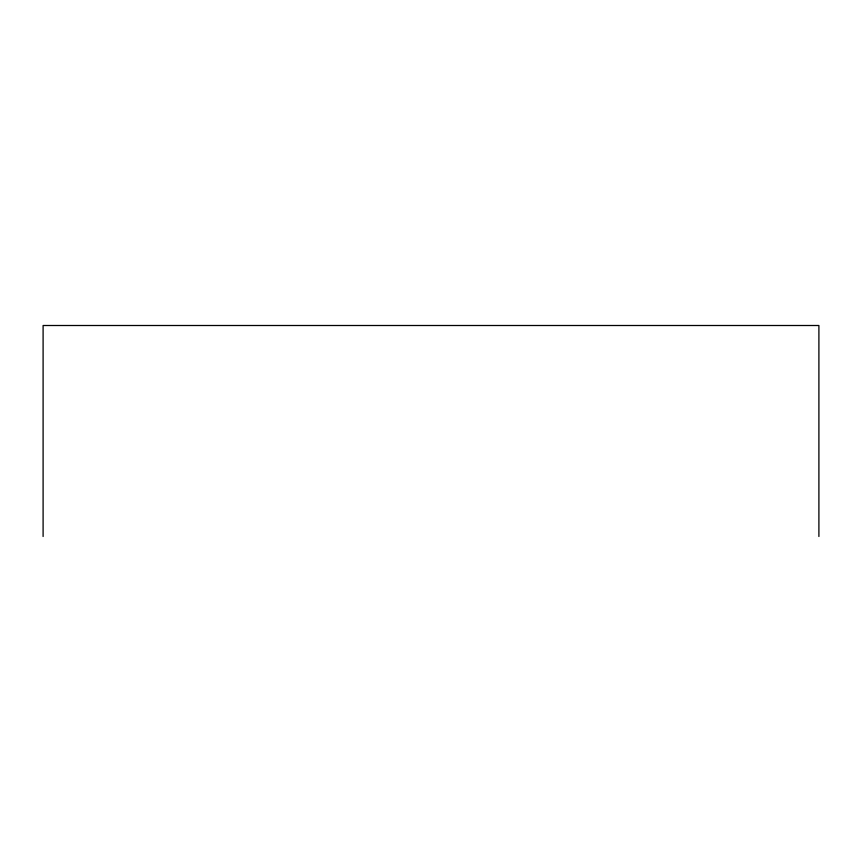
<?xml version="1.0" encoding="UTF-8"?>
<svg xmlns="http://www.w3.org/2000/svg" width="862" height="862" viewBox="0 0 862 862"><rect width="100%" height="100%" fill="white"/><g stroke="black" fill="none" stroke-linecap="round" stroke-linejoin="round"><path stroke-width="1.29" d="M818.9 536.498L818.9 325.502L43.1 325.502L43.1 536.498"/></g></svg>
